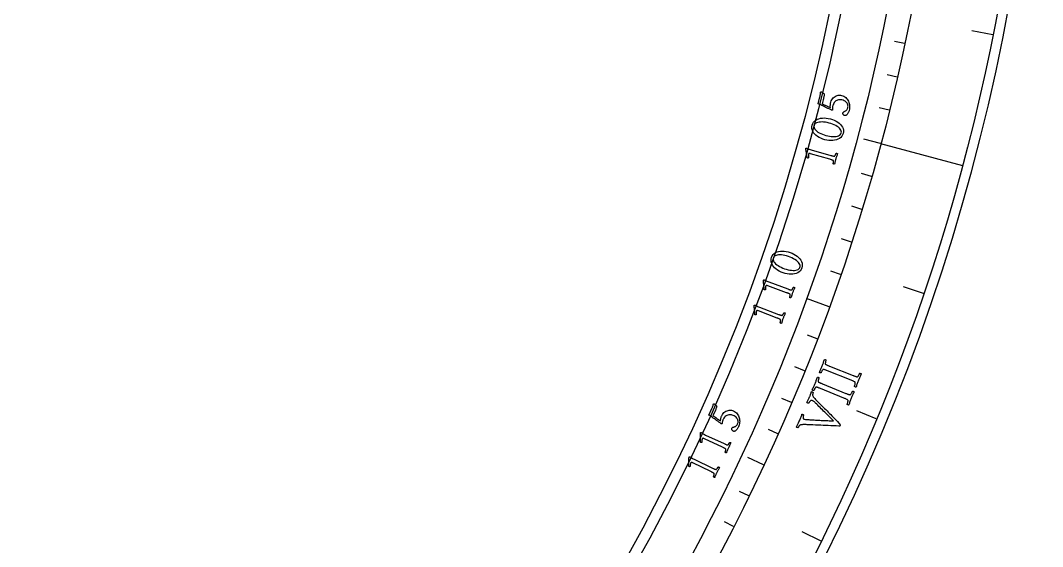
# Model space of a CAD drawing. Header units: millimetres. Extents: x -60 to 60, y -60 to 76.
# Drawn here: x 30.19 to 60, y -26.56 to -11.22 of the extents above; entities that cross this region are included whole.
import ezdxf

# ---------------------------------------------------------------- set-up
doc = ezdxf.new("R2010")
doc.units = ezdxf.units.MM
for name, color, linetype in [('CUT_INNER', 6, 'Continuous'), ('CUT_OUTER', 1, 'Continuous'), ('ENGRAVE', 7, 'Continuous'), ('ENGRAVE_FINE', 8, 'Continuous'), ('TEXT', 5, 'Continuous')]:
    doc.layers.add(name, color=color, linetype=linetype)

msp = doc.modelspace()

# ---------------------------------------------------------------- linework, layer by layer
at = {"layer": 'CUT_INNER'}
msp.add_arc((0.0002, -0.0002), 54.8999, 92.29679, 23.90649, dxfattribs=at)
at = {"layer": 'CUT_OUTER'}
msp.add_arc((0, -0.0001), 59.9999, 176.771323, 2.429054, dxfattribs=at)
at = {"layer": 'ENGRAVE'}
for points in [[(55.2757, -14.8111), (54.788, -14.6804)], [(55.2757, -14.8111), (57.66, -15.4499)], [(53.7745, -19.5723), (53.1102, -19.3305)], [(51.864, -24.1846), (51.4064, -23.9712)]]:
    msp.add_lwpolyline(points, dxfattribs=at)
for radius in [59.694, 57.2256, 57.2256, 56.5187, 55.206]:
    msp.add_circle((0, 0), radius, dxfattribs=at)
at = {"layer": 'ENGRAVE_FINE'}
for points in [[(58.547, -11.6457), (57.9418, -11.5253)], [(55.9751, -11.8979), (55.6788, -11.8349)], [(55.7589, -12.873), (55.4637, -12.8048)], [(55.5258, -13.8441), (55.2318, -13.7708)], [(55.0088, -15.7735), (54.7176, -15.69)], [(54.7251, -16.7311), (54.4354, -16.6426)], [(54.4248, -17.6837), (54.1367, -17.5901)], [(54.1079, -18.6308), (53.8214, -18.5322)], [(56.526, -19.188), (55.9417, -18.9896)], [(53.4247, -20.5078), (53.1419, -20.3993)], [(53.0587, -21.4371), (52.7778, -21.3236)], [(52.6764, -22.3598), (52.3976, -22.2415)], [(55.1501, -22.8439), (54.5799, -22.6078)], [(52.2782, -23.2757), (52.0014, -23.1525)], [(51.434, -25.0861), (51.1617, -24.9533)], [(50.9884, -25.9799), (50.7185, -25.8423)], [(53.5379, -26.402), (52.9845, -26.129)]]:
    msp.add_lwpolyline(points, dxfattribs=at)
at = {"layer": 'TEXT'}
for points in [[(53.8215, -13.6103), (53.8339, -13.571), (53.8502, -13.5361), (53.8703, -13.5054), (53.8943, -13.479), (53.921, -13.4566), (53.9493, -13.4382), (53.9792, -13.4236), (54.0107, -13.4129), (54.0427, -13.4063), (54.0742, -13.4036), (54.1052, -13.405), (54.1356, -13.4104), (54.1702, -13.4211), (54.2022, -13.4351), (54.2314, -13.4526), (54.258, -13.4736), (54.2819, -13.4973), (54.3029, -13.523), (54.3212, -13.5507), (54.3367, -13.5804), (54.3494, -13.6116), (54.3592, -13.6437), (54.3662, -13.6767), (54.3704, -13.7107), (54.3717, -13.745), (54.3703, -13.779), (54.3661, -13.8127), (54.359, -13.846), (54.3548, -13.8604), (54.3492, -13.8763), (54.3421, -13.8937), (54.3336, -13.9125), (54.324, -13.9313), (54.3134, -13.9489), (54.3019, -13.9652), (54.2895, -13.9802), (54.2858, -13.9827), (54.2805, -13.9856), (54.2735, -13.9888), (54.265, -13.9923), (54.2557, -13.9953), (54.2466, -13.9968), (54.2377, -13.9968), (54.229, -13.9953), (54.215, -13.9905), (54.2029, -13.9838), (54.1929, -13.9752), (54.1849, -13.9648), (54.1791, -13.9534), (54.1759, -13.942), (54.1751, -13.9305), (54.1768, -13.919), (54.1817, -13.9058), (54.1889, -13.8948), (54.1986, -13.886), (54.2106, -13.8794), (54.2236, -13.8739), (54.2359, -13.8681), (54.2476, -13.862), (54.2587, -13.8557), (54.2707, -13.8475), (54.2814, -13.8379), (54.2909, -13.827), (54.299, -13.8146), (54.306, -13.8015), (54.312, -13.7882), (54.317, -13.7747), (54.321, -13.7611), (54.3244, -13.742), (54.3253, -13.7222), (54.3236, -13.7016), (54.3193, -13.6802), (54.3118, -13.6588), (54.3005, -13.6381), (54.2854, -13.6181), (54.2665, -13.5988), (54.2432, -13.5809), (54.2151, -13.5653), (54.1822, -13.5519), (54.1444, -13.5407), (54.1215, -13.5365), (54.0976, -13.5349), (54.0724, -13.536), (54.0462, -13.5398), (54.0198, -13.5468), (53.9944, -13.5575), (53.97, -13.5719), (53.9465, -13.5901), (53.9251, -13.6128), (53.9068, -13.6406), (53.8918, -13.6736), (53.8798, -13.7118), (53.8771, -13.7243), (53.8746, -13.739), (53.8725, -13.7558), (53.8706, -13.7749), (53.8694, -13.7937), (53.8691, -13.8099), (53.8698, -13.8235), (53.8714, -13.8345), (53.8704, -13.8365), (53.8687, -13.8382), (53.8662, -13.8396), (53.8629, -13.8407), (53.8592, -13.8414), (53.8556, -13.8416), (53.852, -13.8414), (53.8484, -13.8407), (53.8109, -13.8227), (53.7735, -13.8048), (53.7361, -13.7868), (53.6987, -13.7688), (53.6619, -13.7512), (53.6263, -13.7342), (53.5921, -13.7178), (53.5591, -13.702), (53.5282, -13.6874), (53.5003, -13.6743), (53.4753, -13.6629), (53.4532, -13.653), (53.505, -13.4487), (53.5084, -13.4344), (53.5115, -13.4198), (53.5142, -13.4049), (53.5167, -13.3898), (53.5188, -13.3751), (53.5205, -13.3617), (53.5218, -13.3495), (53.5226, -13.3385), (53.5232, -13.3294), (53.5237, -13.3229), (53.5239, -13.319), (53.524, -13.3177), (53.5269, -13.3148), (53.5296, -13.3121), (53.532, -13.3097), (53.5342, -13.3074), (53.5363, -13.3057), (53.5387, -13.3046), (53.5413, -13.3042), (53.544, -13.3046), (53.547, -13.3057), (53.5514, -13.3078), (53.5575, -13.3109), (53.5651, -13.3151), (53.5736, -13.3202), (53.5824, -13.3258), (53.5916, -13.3322), (53.601, -13.3392), (53.6103, -13.3466), (53.6186, -13.3543), (53.6262, -13.3623), (53.6329, -13.3705), (53.6306, -13.3858), (53.628, -13.4025), (53.625, -13.4207), (53.6216, -13.4402), (53.6176, -13.4614), (53.6129, -13.4842), (53.6073, -13.5087), (53.6008, -13.5348), (53.5713, -13.6514), (53.6014, -13.6658), (53.6317, -13.6802), (53.6624, -13.6947), (53.6933, -13.709), (53.724, -13.7234), (53.7538, -13.7376), (53.7829, -13.7517), (53.811, -13.7657), (53.8095, -13.7489), (53.8089, -13.73), (53.8093, -13.709), (53.8108, -13.6858), (53.8129, -13.663), (53.8154, -13.6427), (53.8183, -13.6252), (53.8215, -13.6103)], [(53.2809, -14.2766), (53.2972, -14.2307), (53.3203, -14.1907), (53.3499, -14.1565), (53.3863, -14.1281), (53.428, -14.1053), (53.4737, -14.0879), (53.5234, -14.0758), (53.5771, -14.0692), (53.6335, -14.0677), (53.6912, -14.0712), (53.7502, -14.0796), (53.8104, -14.0931), (53.8695, -14.1109), (53.925, -14.1326), (53.9769, -14.1582), (54.0252, -14.1876), (54.0686, -14.2203), (54.106, -14.2558), (54.1373, -14.2941), (54.1624, -14.335), (54.1801, -14.3782), (54.189, -14.4231), (54.1891, -14.4695), (54.1804, -14.5176), (54.1643, -14.5624), (54.1411, -14.6018), (54.1111, -14.6359), (54.0741, -14.6645), (54.0318, -14.6878), (53.9855, -14.7057), (53.9353, -14.7181), (53.8812, -14.7251), (53.8246, -14.7267), (53.7668, -14.7231), (53.7078, -14.7143), (53.6477, -14.7003), (53.5888, -14.6818), (53.5336, -14.6595), (53.482, -14.6334), (53.4339, -14.6036), (53.3908, -14.5706), (53.3539, -14.535), (53.3231, -14.4967), (53.2985, -14.4557), (53.2813, -14.4128), (53.2726, -14.3687), (53.2724, -14.3233), (53.2809, -14.2766)], [(53.3342, -14.2833), (53.3301, -14.3122), (53.3332, -14.3408), (53.3435, -14.3693), (53.361, -14.3975), (53.3848, -14.425), (53.4138, -14.4514), (53.4479, -14.4767), (53.4872, -14.5008), (53.5308, -14.5233), (53.5776, -14.5436), (53.6277, -14.5618), (53.6811, -14.5778), (53.7347, -14.5909), (53.7868, -14.6004), (53.8375, -14.6065), (53.8867, -14.6091), (53.9331, -14.6083), (53.9756, -14.6042), (54.0141, -14.5968), (54.0486, -14.5861), (54.0779, -14.572), (54.1008, -14.5545), (54.1173, -14.5337), (54.1274, -14.5096), (54.132, -14.4784), (54.1289, -14.448), (54.1181, -14.4185), (54.0996, -14.3899), (54.0746, -14.3623), (54.0442, -14.3362), (54.0084, -14.3114), (53.9673, -14.288), (53.9222, -14.2664), (53.8745, -14.2468), (53.824, -14.2293), (53.771, -14.2139), (53.7169, -14.2011), (53.6648, -14.1917), (53.6148, -14.1859), (53.5669, -14.1835), (53.5219, -14.1845), (53.4809, -14.1888), (53.4437, -14.1964), (53.4104, -14.2073), (53.3822, -14.2215), (53.3601, -14.2388), (53.3441, -14.2594), (53.3342, -14.2833)], [(53.7948, -15.2697), (53.2322, -15.11), (53.2182, -15.1065), (53.2064, -15.1044), (53.1967, -15.1038), (53.189, -15.1046), (53.183, -15.107), (53.178, -15.1108), (53.1742, -15.1163), (53.1714, -15.1233), (53.1696, -15.1323), (53.1685, -15.1438), (53.1681, -15.1578), (53.1685, -15.1743), (53.1692, -15.191), (53.1701, -15.2056), (53.1711, -15.2182), (53.1721, -15.2287), (53.1653, -15.2328), (53.1584, -15.2351), (53.1514, -15.2356), (53.1443, -15.2345), (53.1442, -15.2344), (53.1439, -15.2344), (53.1435, -15.2342), (53.1429, -15.2341), (53.1403, -15.2332), (53.1385, -15.232), (53.1372, -15.2307), (53.1366, -15.2292), (53.1317, -15.1975), (53.1267, -15.166), (53.1216, -15.1347), (53.1162, -15.1037), (53.111, -15.0742), (53.1062, -15.0472), (53.102, -15.0229), (53.0983, -15.0012), (53.0953, -14.9833), (53.0932, -14.9703), (53.092, -14.9623), (53.0917, -14.9591), (53.0925, -14.9563), (53.094, -14.9532), (53.0963, -14.9509), (53.0996, -14.9494), (53.1038, -14.9488), (53.1083, -14.9487), (53.1124, -14.9486), (53.116, -14.9486), (53.1193, -14.9486), (53.1214, -14.9496), (53.1276, -14.9525), (53.138, -14.9573), (53.1526, -14.9641), (53.1712, -14.972), (53.1937, -14.9802), (53.2199, -14.9887), (53.2501, -14.9976), (53.8259, -15.1598), (53.8413, -15.1641), (53.8562, -15.1681), (53.8706, -15.1719), (53.8845, -15.1755), (53.8976, -15.1785), (53.9096, -15.1805), (53.9206, -15.1815), (53.9305, -15.1815), (53.9346, -15.1801), (53.9392, -15.1766), (53.9441, -15.1712), (53.9494, -15.1637), (53.9546, -15.155), (53.9595, -15.1459), (53.9641, -15.1364), (53.9682, -15.1265), (53.9719, -15.1172), (53.9748, -15.1092), (53.9771, -15.1028), (53.9786, -15.0978), (53.9825, -15.0968), (53.9874, -15.0965), (53.9932, -15.0971), (54, -15.0983), (54.0066, -15.1002), (54.0118, -15.1026), (54.0158, -15.1055), (54.0185, -15.1089), (54.0113, -15.1296), (54.0043, -15.1494), (53.9977, -15.1683), (53.9914, -15.1863), (53.9854, -15.2043), (53.9793, -15.2231), (53.9734, -15.2427), (53.9675, -15.263), (53.9621, -15.2827), (53.9572, -15.3015), (53.9528, -15.3195), (53.9489, -15.3367), (53.9452, -15.3541), (53.9412, -15.3727), (53.9369, -15.3927), (53.9323, -15.4139), (53.9282, -15.4154), (53.9233, -15.4158), (53.9175, -15.4151), (53.9109, -15.4132), (53.9045, -15.4108), (53.8993, -15.4082), (53.8953, -15.4054), (53.8924, -15.4025), (53.8937, -15.3974), (53.8952, -15.3908), (53.8969, -15.3825), (53.8987, -15.3726), (53.9003, -15.362), (53.9014, -15.3515), (53.902, -15.3412), (53.902, -15.3311), (53.9014, -15.322), (53.9, -15.315), (53.8979, -15.3102), (53.8949, -15.3074), (53.8865, -15.3022), (53.8766, -15.2972), (53.8654, -15.2924), (53.8528, -15.2877), (53.8392, -15.2832), (53.825, -15.2787), (53.8102, -15.2742), (53.7948, -15.2697)], [(52.0949, -18.1326), (52.1146, -18.088), (52.1405, -18.0498), (52.1726, -18.0179), (52.2109, -17.9922), (52.2541, -17.9725), (52.301, -17.9585), (52.3515, -17.9501), (52.4056, -17.9474), (52.4619, -17.95), (52.5192, -17.9577), (52.5774, -17.9704), (52.6365, -17.9882), (52.6941, -18.0104), (52.7479, -18.0361), (52.7977, -18.0654), (52.8438, -18.0982), (52.8847, -18.134), (52.9194, -18.1722), (52.9477, -18.2126), (52.9698, -18.2553), (52.9843, -18.2997), (52.9899, -18.345), (52.9867, -18.3914), (52.9745, -18.4387), (52.9551, -18.4822), (52.9291, -18.5198), (52.8967, -18.5516), (52.8577, -18.5775), (52.8137, -18.5976), (52.7663, -18.612), (52.7153, -18.6207), (52.6609, -18.6237), (52.6043, -18.6212), (52.5469, -18.6134), (52.4888, -18.6003), (52.4298, -18.5819), (52.3725, -18.5592), (52.319, -18.5329), (52.2694, -18.5031), (52.2237, -18.4699), (52.1831, -18.4338), (52.1488, -18.3956), (52.121, -18.3551), (52.0994, -18.3125), (52.0854, -18.2685), (52.0799, -18.2238), (52.0831, -18.1785), (52.0949, -18.1326)], [(52.1477, -18.1432), (52.1414, -18.1717), (52.1424, -18.2005), (52.1506, -18.2296), (52.166, -18.259), (52.1877, -18.2882), (52.2147, -18.3167), (52.2469, -18.3443), (52.2844, -18.3713), (52.3262, -18.3969), (52.3714, -18.4206), (52.42, -18.4424), (52.4721, -18.4623), (52.5246, -18.4792), (52.5758, -18.4925), (52.6259, -18.5023), (52.6748, -18.5085), (52.7212, -18.5111), (52.7639, -18.5101), (52.8028, -18.5055), (52.838, -18.4973), (52.8682, -18.4854), (52.8923, -18.4697), (52.9103, -18.4502), (52.9222, -18.4268), (52.9291, -18.396), (52.9282, -18.3655), (52.9196, -18.3353), (52.9032, -18.3054), (52.8802, -18.2761), (52.8518, -18.2478), (52.818, -18.2205), (52.7787, -18.1941), (52.7353, -18.1693), (52.6891, -18.1462), (52.6401, -18.1251), (52.5883, -18.1059), (52.5353, -18.0891), (52.4841, -18.076), (52.4346, -18.0665), (52.387, -18.0607), (52.3421, -18.0584), (52.3008, -18.0597), (52.2632, -18.0645), (52.2292, -18.073), (52.2, -18.085), (52.1767, -18.1007), (52.1593, -18.1201), (52.1477, -18.1432)], [(52.5349, -19.1606), (51.9854, -18.9602), (51.9718, -18.9557), (51.9602, -18.9528), (51.9505, -18.9514), (51.9428, -18.9517), (51.9366, -18.9536), (51.9314, -18.9571), (51.9272, -18.9622), (51.9239, -18.969), (51.9214, -18.9778), (51.9195, -18.9892), (51.9181, -19.0032), (51.9172, -19.0196), (51.9167, -19.0364), (51.9165, -19.051), (51.9166, -19.0636), (51.9169, -19.0742), (51.9098, -19.0778), (51.9027, -19.0796), (51.8957, -19.0796), (51.8887, -19.0779), (51.8886, -19.0779), (51.8884, -19.0778), (51.8879, -19.0776), (51.8873, -19.0774), (51.8849, -19.0763), (51.8831, -19.0751), (51.8819, -19.0737), (51.8814, -19.0721), (51.8789, -19.0401), (51.8762, -19.0083), (51.8733, -18.9768), (51.8702, -18.9455), (51.8672, -18.9156), (51.8644, -18.8884), (51.862, -18.8639), (51.8599, -18.842), (51.8582, -18.8239), (51.857, -18.8108), (51.8564, -18.8026), (51.8564, -18.7994), (51.8574, -18.7967), (51.8591, -18.7937), (51.8616, -18.7916), (51.865, -18.7904), (51.8692, -18.7901), (51.8737, -18.7902), (51.8778, -18.7905), (51.8814, -18.7907), (51.8847, -18.791), (51.8867, -18.7921), (51.8927, -18.7955), (51.9027, -18.801), (51.9168, -18.8089), (51.9347, -18.8181), (51.9565, -18.8279), (51.9821, -18.8384), (52.0115, -18.8494), (52.5739, -19.0532), (52.589, -19.0587), (52.6036, -19.0638), (52.6176, -19.0687), (52.6312, -19.0732), (52.6441, -19.0771), (52.656, -19.08), (52.6668, -19.0818), (52.6767, -19.0826), (52.6809, -19.0815), (52.6857, -19.0783), (52.691, -19.0732), (52.6968, -19.0662), (52.7027, -19.0579), (52.7083, -19.0492), (52.7135, -19.04), (52.7183, -19.0305), (52.7227, -19.0214), (52.7262, -19.0137), (52.7289, -19.0074), (52.7308, -19.0025), (52.7348, -19.0019), (52.7396, -19.002), (52.7454, -19.0029), (52.752, -19.0047), (52.7585, -19.007), (52.7636, -19.0098), (52.7673, -19.013), (52.7698, -19.0166), (52.761, -19.0367), (52.7527, -19.0559), (52.7447, -19.0743), (52.7371, -19.0918), (52.7297, -19.1093), (52.7224, -19.1276), (52.715, -19.1467), (52.7076, -19.1666), (52.7008, -19.1858), (52.6945, -19.2042), (52.6888, -19.2218), (52.6837, -19.2386), (52.6787, -19.2557), (52.6733, -19.2741), (52.6676, -19.2936), (52.6615, -19.3145), (52.6573, -19.3157), (52.6524, -19.3157), (52.6467, -19.3145), (52.6402, -19.3122), (52.634, -19.3093), (52.629, -19.3063), (52.6252, -19.3033), (52.6226, -19.3002), (52.6242, -19.2952), (52.6262, -19.2887), (52.6284, -19.2805), (52.631, -19.2708), (52.6334, -19.2604), (52.6352, -19.25), (52.6366, -19.2398), (52.6374, -19.2296), (52.6374, -19.2206), (52.6365, -19.2135), (52.6347, -19.2085), (52.632, -19.2055), (52.6239, -19.1997), (52.6145, -19.194), (52.6037, -19.1884), (52.5914, -19.1828), (52.5782, -19.1773), (52.5643, -19.1717), (52.5499, -19.1662), (52.5349, -19.1606)], [(52.2592, -19.9001), (51.7127, -19.692), (51.6991, -19.6873), (51.6875, -19.6842), (51.6779, -19.6827), (51.6702, -19.6829), (51.664, -19.6847), (51.6587, -19.6881), (51.6544, -19.6932), (51.651, -19.6999), (51.6484, -19.7087), (51.6463, -19.7201), (51.6447, -19.734), (51.6436, -19.7505), (51.6429, -19.7672), (51.6425, -19.7818), (51.6424, -19.7945), (51.6425, -19.805), (51.6354, -19.8085), (51.6283, -19.8102), (51.6212, -19.8101), (51.6143, -19.8083), (51.6142, -19.8083), (51.614, -19.8082), (51.6135, -19.808), (51.6129, -19.8078), (51.6105, -19.8067), (51.6087, -19.8054), (51.6075, -19.804), (51.6071, -19.8024), (51.605, -19.7704), (51.6028, -19.7386), (51.6003, -19.707), (51.5977, -19.6756), (51.5951, -19.6457), (51.5927, -19.6185), (51.5906, -19.5939), (51.5888, -19.572), (51.5873, -19.5539), (51.5864, -19.5407), (51.5859, -19.5326), (51.5859, -19.5294), (51.587, -19.5267), (51.5887, -19.5237), (51.5912, -19.5217), (51.5946, -19.5205), (51.5989, -19.5202), (51.6034, -19.5205), (51.6074, -19.5207), (51.6111, -19.521), (51.6143, -19.5214), (51.6163, -19.5225), (51.6223, -19.526), (51.6322, -19.5317), (51.6462, -19.5397), (51.664, -19.5492), (51.6856, -19.5593), (51.7111, -19.5701), (51.7403, -19.5816), (52.2998, -19.7933), (52.3148, -19.799), (52.3293, -19.8043), (52.3433, -19.8093), (52.3568, -19.8141), (52.3696, -19.8182), (52.3814, -19.8213), (52.3923, -19.8232), (52.4021, -19.8241), (52.4064, -19.823), (52.4112, -19.82), (52.4166, -19.815), (52.4225, -19.808), (52.4285, -19.7998), (52.4342, -19.7911), (52.4395, -19.7821), (52.4445, -19.7726), (52.449, -19.7636), (52.4526, -19.756), (52.4554, -19.7497), (52.4573, -19.7448), (52.4613, -19.7442), (52.4662, -19.7444), (52.472, -19.7454), (52.4786, -19.7473), (52.485, -19.7497), (52.49, -19.7526), (52.4938, -19.7558), (52.4961, -19.7595), (52.4871, -19.7794), (52.4785, -19.7985), (52.4702, -19.8168), (52.4624, -19.8342), (52.4548, -19.8516), (52.4472, -19.8698), (52.4395, -19.8888), (52.4319, -19.9085), (52.4248, -19.9276), (52.4182, -19.9459), (52.4123, -19.9635), (52.407, -19.9803), (52.4017, -19.9973), (52.3961, -20.0155), (52.3901, -20.035), (52.3837, -20.0558), (52.3795, -20.0569), (52.3745, -20.0569), (52.3688, -20.0556), (52.3624, -20.0532), (52.3563, -20.0502), (52.3513, -20.0472), (52.3475, -20.0441), (52.3449, -20.041), (52.3467, -20.036), (52.3487, -20.0295), (52.3511, -20.0214), (52.3538, -20.0117), (52.3563, -20.0013), (52.3583, -19.9909), (52.3598, -19.9807), (52.3607, -19.9706), (52.3609, -19.9615), (52.3601, -19.9545), (52.3584, -19.9494), (52.3557, -19.9464), (52.3477, -19.9405), (52.3384, -19.9346), (52.3276, -19.9288), (52.3154, -19.9231), (52.3023, -19.9174), (52.2885, -19.9117), (52.2742, -19.9059), (52.2592, -19.9001)], [(53.5719, -21.2961), (53.5811, -21.2725), (53.5898, -21.2492), (53.5981, -21.226), (53.606, -21.203), (53.6137, -21.1799), (53.6218, -21.1563), (53.6301, -21.1322), (53.6388, -21.1077), (53.6438, -21.1064), (53.6497, -21.1066), (53.6565, -21.1081), (53.6642, -21.1111), (53.6716, -21.1148), (53.6775, -21.1185), (53.682, -21.1222), (53.6851, -21.1259), (53.6829, -21.1319), (53.6803, -21.14), (53.6771, -21.1503), (53.6734, -21.1628), (53.6698, -21.1762), (53.6666, -21.1893), (53.6638, -21.2021), (53.6616, -21.2147), (53.6603, -21.226), (53.6607, -21.2351), (53.6626, -21.2419), (53.6661, -21.2466), (53.6741, -21.2523), (53.6836, -21.258), (53.6945, -21.2637), (53.7068, -21.2694), (53.7202, -21.2751), (53.7342, -21.2809), (53.7489, -21.2869), (53.7643, -21.2931), (53.7668, -21.2941), (53.7692, -21.295), (53.7717, -21.296), (53.7742, -21.297), (53.7767, -21.298), (53.7791, -21.299), (53.7816, -21.2999), (53.7841, -21.3009), (54.473, -21.5737), (54.4754, -21.5747), (54.4779, -21.5757), (54.4804, -21.5767), (54.4829, -21.5777), (54.4854, -21.5786), (54.4878, -21.5796), (54.4903, -21.5806), (54.4928, -21.5816), (54.5081, -21.5876), (54.5228, -21.5932), (54.5368, -21.5985), (54.5501, -21.6033), (54.5626, -21.6075), (54.5742, -21.6107), (54.5848, -21.6129), (54.5945, -21.6142), (54.5997, -21.6129), (54.6057, -21.609), (54.6124, -21.6026), (54.6199, -21.5935), (54.6276, -21.5829), (54.635, -21.5717), (54.642, -21.5598), (54.6487, -21.5473), (54.6546, -21.5355), (54.6594, -21.5256), (54.663, -21.5177), (54.6655, -21.5117), (54.6703, -21.5111), (54.6762, -21.5114), (54.6831, -21.5127), (54.691, -21.515), (54.6986, -21.5181), (54.7046, -21.5216), (54.709, -21.5256), (54.7118, -21.53), (54.7005, -21.554), (54.6895, -21.5776), (54.6788, -21.6007), (54.6683, -21.6233), (54.6582, -21.6458), (54.6481, -21.6688), (54.6383, -21.6923), (54.6287, -21.7161), (54.6195, -21.7395), (54.6106, -21.7633), (54.6019, -21.7873), (54.5934, -21.8117), (54.5851, -21.8364), (54.5767, -21.8613), (54.5683, -21.8865), (54.56, -21.9119), (54.5549, -21.9132), (54.549, -21.913), (54.5422, -21.9114), (54.5346, -21.9084), (54.5272, -21.9047), (54.5213, -21.9009), (54.5168, -21.8971), (54.5138, -21.8933), (54.5161, -21.8873), (54.5189, -21.879), (54.5222, -21.8686), (54.526, -21.8559), (54.5297, -21.8422), (54.5328, -21.8286), (54.5353, -21.8151), (54.5371, -21.8017), (54.538, -21.7897), (54.5375, -21.7805), (54.5357, -21.7739), (54.5326, -21.7701), (54.5231, -21.7629), (54.5119, -21.7559), (54.499, -21.749), (54.4844, -21.7422), (54.4685, -21.7355), (54.452, -21.7286), (54.4349, -21.7216), (54.417, -21.7144), (53.7289, -21.4398), (53.711, -21.4327), (53.6935, -21.4259), (53.6766, -21.4195), (53.6601, -21.4133), (53.6445, -21.4079), (53.6301, -21.4039), (53.617, -21.4012), (53.6052, -21.3999), (53.5997, -21.4002), (53.5937, -21.4035), (53.5872, -21.4099), (53.5802, -21.4192), (53.5731, -21.4302), (53.5662, -21.4417), (53.5595, -21.4536), (53.5529, -21.4659), (53.547, -21.4774), (53.5423, -21.4871), (53.5386, -21.4948), (53.5361, -21.5007), (53.5313, -21.5013), (53.5255, -21.5009), (53.5186, -21.4995), (53.5107, -21.4971), (53.5031, -21.494), (53.4971, -21.4905), (53.4927, -21.4865), (53.4899, -21.4821), (53.5006, -21.4582), (53.5112, -21.4345), (53.5218, -21.4111), (53.5325, -21.3878), (53.543, -21.3648), (53.553, -21.3418), (53.5627, -21.3189), (53.5719, -21.2961)], [(53.3649, -21.8096), (53.3743, -21.7861), (53.3833, -21.7629), (53.3918, -21.7398), (53.3999, -21.7169), (53.4078, -21.6939), (53.4161, -21.6703), (53.4247, -21.6463), (53.4336, -21.6219), (53.4386, -21.6207), (53.4446, -21.6209), (53.4513, -21.6225), (53.459, -21.6255), (53.4663, -21.6293), (53.4722, -21.633), (53.4767, -21.6368), (53.4797, -21.6405), (53.4775, -21.6465), (53.4747, -21.6546), (53.4715, -21.6649), (53.4677, -21.6773), (53.4639, -21.6907), (53.4606, -21.7037), (53.4577, -21.7165), (53.4553, -21.7291), (53.454, -21.7403), (53.4542, -21.7494), (53.4561, -21.7563), (53.4596, -21.7611), (53.4675, -21.7669), (53.4769, -21.7726), (53.4878, -21.7784), (53.5, -21.7842), (53.5134, -21.79), (53.5274, -21.796), (53.542, -21.8022), (53.5573, -21.8084), (53.5598, -21.8095), (53.5622, -21.8105), (53.5647, -21.8115), (53.5672, -21.8125), (53.5696, -21.8135), (53.5721, -21.8145), (53.5746, -21.8155), (53.577, -21.8165), (54.2633, -22.0959), (54.2657, -22.0969), (54.2682, -22.0979), (54.2707, -22.0989), (54.2731, -22.0999), (54.2756, -22.1009), (54.2781, -22.1019), (54.2805, -22.1029), (54.283, -22.104), (54.2983, -22.1101), (54.3129, -22.1159), (54.3268, -22.1213), (54.3401, -22.1262), (54.3526, -22.1305), (54.3641, -22.1338), (54.3747, -22.1362), (54.3844, -22.1375), (54.3896, -22.1363), (54.3956, -22.1325), (54.4024, -22.1261), (54.41, -22.1171), (54.4178, -22.1066), (54.4253, -22.0954), (54.4324, -22.0836), (54.4392, -22.0712), (54.4452, -22.0594), (54.4501, -22.0496), (54.4538, -22.0417), (54.4564, -22.0358), (54.4612, -22.0351), (54.4671, -22.0355), (54.4739, -22.0369), (54.4818, -22.0393), (54.4894, -22.0424), (54.4954, -22.046), (54.4998, -22.05), (54.5025, -22.0544), (54.491, -22.0784), (54.4797, -22.1018), (54.4688, -22.1248), (54.4581, -22.1473), (54.4477, -22.1698), (54.4375, -22.1927), (54.4275, -22.216), (54.4176, -22.2398), (54.4082, -22.2631), (54.3991, -22.2867), (54.3901, -22.3107), (54.3814, -22.335), (54.3728, -22.3596), (54.3642, -22.3845), (54.3556, -22.4095), (54.347, -22.4349), (54.342, -22.4361), (54.336, -22.4359), (54.3293, -22.4342), (54.3217, -22.4312), (54.3143, -22.4274), (54.3085, -22.4235), (54.304, -22.4197), (54.301, -22.4159), (54.3034, -22.4098), (54.3062, -22.4016), (54.3096, -22.3912), (54.3136, -22.3786), (54.3174, -22.3649), (54.3207, -22.3513), (54.3233, -22.3379), (54.3252, -22.3245), (54.3262, -22.3125), (54.3258, -22.3033), (54.3241, -22.2967), (54.321, -22.2928), (54.3116, -22.2855), (54.3005, -22.2784), (54.2876, -22.2714), (54.273, -22.2645), (54.2573, -22.2576), (54.2408, -22.2506), (54.2237, -22.2434), (54.206, -22.236), (53.5205, -21.9548), (53.5027, -21.9476), (53.4853, -21.9406), (53.4684, -21.934), (53.452, -21.9277), (53.4364, -21.9222), (53.4221, -21.918), (53.409, -21.9152), (53.3972, -21.9137), (53.3917, -21.914), (53.3856, -21.9173), (53.3791, -21.9235), (53.3721, -21.9328), (53.3649, -21.9438), (53.3578, -21.9551), (53.351, -21.967), (53.3443, -21.9792), (53.3383, -21.9907), (53.3334, -22.0003), (53.3297, -22.008), (53.3271, -22.0139), (53.3223, -22.0144), (53.3165, -22.014), (53.3097, -22.0125), (53.3018, -22.01), (53.2942, -22.0068), (53.2883, -22.0033), (53.2839, -21.9993), (53.2812, -21.9949), (53.292, -21.971), (53.3029, -21.9474), (53.3137, -21.9241), (53.3246, -21.901), (53.3353, -21.878), (53.3456, -21.8551), (53.3555, -21.8323), (53.3649, -21.8096)], [(52.9056, -22.9013), (52.9165, -22.8757), (52.9269, -22.8504), (52.9368, -22.8253), (52.9462, -22.8005), (52.9554, -22.776), (52.9646, -22.7517), (52.9738, -22.7276), (52.983, -22.7038), (52.9876, -22.7042), (52.9935, -22.7057), (53.0007, -22.7084), (53.0093, -22.7122), (53.0173, -22.7165), (53.023, -22.7203), (53.0263, -22.7236), (53.0273, -22.7266), (53.0257, -22.731), (53.0237, -22.7377), (53.0214, -22.7468), (53.0186, -22.7582), (53.0161, -22.7708), (53.0145, -22.7834), (53.0139, -22.7961), (53.0142, -22.8088), (53.0164, -22.8206), (53.0211, -22.8304), (53.0286, -22.8383), (53.0387, -22.8442), (53.056, -22.8495), (53.0818, -22.8541), (53.1161, -22.8581), (53.1589, -22.8615), (53.1813, -22.8628), (53.2072, -22.8643), (53.2366, -22.8659), (53.2693, -22.8677), (53.3047, -22.8697), (53.3418, -22.8717), (53.3807, -22.8739), (53.4213, -22.8763), (53.4628, -22.8786), (53.5044, -22.8808), (53.546, -22.8829), (53.5877, -22.8849), (53.6285, -22.8868), (53.6677, -22.8887), (53.7051, -22.8906), (53.7409, -22.8924), (53.7743, -22.8942), (53.8044, -22.8958), (53.8314, -22.8973), (53.8551, -22.8985), (53.8748, -22.8996), (53.8894, -22.9003), (53.8989, -22.9007), (53.9034, -22.9007), (53.899, -22.8958), (53.8907, -22.8871), (53.8785, -22.8746), (53.8626, -22.8582), (53.8435, -22.8389), (53.8219, -22.8171), (53.7978, -22.793), (53.7712, -22.7665), (53.7427, -22.7381), (53.7127, -22.7082), (53.6812, -22.677), (53.6483, -22.6443), (53.6146, -22.6108), (53.5805, -22.577), (53.5462, -22.5431), (53.5116, -22.509), (53.4773, -22.4753), (53.4441, -22.4426), (53.4118, -22.411), (53.3806, -22.3804), (53.3687, -22.369), (53.3563, -22.3578), (53.3433, -22.3469), (53.3297, -22.3362), (53.3163, -22.3264), (53.3036, -22.3181), (53.2917, -22.3114), (53.2807, -22.3061), (53.2678, -22.3024), (53.2554, -22.302), (53.2436, -22.3051), (53.2322, -22.3115), (53.2215, -22.3201), (53.2116, -22.3295), (53.2026, -22.3398), (53.1945, -22.3509), (53.1875, -22.3615), (53.1819, -22.3705), (53.1777, -22.3779), (53.175, -22.3836), (53.1712, -22.3853), (53.1657, -22.3854), (53.1587, -22.3839), (53.1501, -22.3807), (53.1416, -22.3767), (53.135, -22.3725), (53.1303, -22.3681), (53.1275, -22.3636), (53.1374, -22.3424), (53.1471, -22.3219), (53.1567, -22.3021), (53.1662, -22.2829), (53.1755, -22.2637), (53.1847, -22.2437), (53.194, -22.223), (53.2031, -22.2015), (53.2104, -22.1838), (53.2168, -22.1681), (53.2223, -22.1541), (53.2269, -22.1421), (53.2309, -22.1311), (53.2348, -22.1201), (53.2386, -22.1091), (53.2422, -22.0982), (53.246, -22.0868), (53.2503, -22.0741), (53.2551, -22.0602), (53.2604, -22.0451), (53.2651, -22.0454), (53.2711, -22.0471), (53.2785, -22.0501), (53.2873, -22.0543), (53.2956, -22.0588), (53.3013, -22.0625), (53.3044, -22.0653), (53.305, -22.0673), (53.3029, -22.074), (53.3005, -22.0842), (53.2978, -22.0979), (53.2948, -22.1153), (53.293, -22.134), (53.2941, -22.1518), (53.2978, -22.1687), (53.3044, -22.1848), (53.3114, -22.1969), (53.3222, -22.2119), (53.3367, -22.2298), (53.3549, -22.2506), (53.3749, -22.2723), (53.3947, -22.2931), (53.4142, -22.313), (53.4336, -22.332), (53.4784, -22.376), (53.5213, -22.4181), (53.5623, -22.4584), (53.6014, -22.4969), (53.6392, -22.5343), (53.6763, -22.5711), (53.7126, -22.6073), (53.7481, -22.6431), (53.7836, -22.6789), (53.8198, -22.7154), (53.8567, -22.7526), (53.8942, -22.7905), (53.933, -22.8299), (53.9737, -22.8715), (54.0164, -22.9155), (54.0609, -22.9618), (54.0723, -22.9746), (54.0812, -22.9867), (54.0875, -22.998), (54.0912, -23.0086), (54.0928, -23.0186), (54.093, -23.0281), (54.0917, -23.0371), (54.089, -23.0455), (54.0873, -23.0476), (54.0844, -23.0489), (54.0802, -23.0495), (54.0749, -23.0492), (54.0692, -23.0488), (54.0643, -23.0486), (54.06, -23.0487), (54.0565, -23.0492), (53.9752, -23.046), (53.8967, -23.0428), (53.821, -23.0396), (53.748, -23.0365), (53.676, -23.0333), (53.6035, -23.03), (53.5305, -23.0267), (53.4568, -23.0233), (53.3809, -23.0199), (53.301, -23.0165), (53.2173, -23.0131), (53.1297, -23.0098), (53.1029, -23.0087), (53.0773, -23.008), (53.053, -23.0076), (53.0299, -23.0078), (53.0078, -23.0085), (52.9863, -23.0101), (52.9653, -23.0126), (52.945, -23.0159), (52.9367, -23.018), (52.9283, -23.022), (52.9198, -23.0279), (52.9112, -23.0356), (52.9029, -23.0444), (52.8953, -23.0533), (52.8883, -23.0624), (52.882, -23.0717), (52.8764, -23.0804), (52.8719, -23.0881), (52.8683, -23.0946), (52.8657, -23.1), (52.8641, -23.1001), (52.8597, -23.0988), (52.8527, -23.0961), (52.8431, -23.092), (52.8334, -23.0876), (52.8263, -23.0842), (52.8219, -23.0817), (52.8201, -23.08), (52.8324, -23.0543), (52.8438, -23.0309), (52.8542, -23.0098), (52.8638, -22.9911), (52.8732, -22.9723), (52.8833, -22.9511), (52.8941, -22.9274), (52.9056, -22.9013)], [(50.6405, -22.7495), (50.6595, -22.713), (50.6816, -22.6814), (50.7067, -22.6547), (50.7349, -22.6328), (50.7651, -22.6155), (50.7962, -22.6022), (50.8281, -22.5931), (50.861, -22.588), (50.8937, -22.587), (50.9252, -22.5899), (50.9554, -22.5966), (50.9845, -22.6073), (51.0167, -22.6237), (51.0457, -22.6431), (51.0715, -22.6654), (51.094, -22.6907), (51.1134, -22.7182), (51.1297, -22.7472), (51.1429, -22.7776), (51.153, -22.8096), (51.16, -22.8425), (51.1641, -22.8758), (51.1653, -22.9096), (51.1635, -22.9438), (51.1589, -22.9778), (51.1516, -23.011), (51.1416, -23.0434), (51.1288, -23.075), (51.1222, -23.0885), (51.1139, -23.1031), (51.1039, -23.119), (51.0923, -23.136), (51.0795, -23.153), (51.066, -23.1684), (51.0519, -23.1825), (51.0371, -23.1951), (51.033, -23.1969), (51.0272, -23.1988), (51.0199, -23.2008), (51.0108, -23.2028), (51.0012, -23.2041), (50.9919, -23.204), (50.9832, -23.2024), (50.9749, -23.1995), (50.9619, -23.1923), (50.9512, -23.1836), (50.9428, -23.1734), (50.9367, -23.1617), (50.9331, -23.1495), (50.9318, -23.1377), (50.933, -23.1263), (50.9367, -23.1153), (50.9438, -23.1031), (50.9529, -23.0935), (50.9639, -23.0865), (50.9769, -23.0822), (50.9906, -23.0789), (51.0038, -23.0754), (51.0164, -23.0714), (51.0284, -23.0671), (51.0416, -23.0611), (51.0538, -23.0536), (51.065, -23.0444), (51.0752, -23.0337), (51.0844, -23.0219), (51.0926, -23.0099), (51.0999, -22.9975), (51.1061, -22.9848), (51.1129, -22.9666), (51.1172, -22.9472), (51.119, -22.9266), (51.1185, -22.9048), (51.1148, -22.8825), (51.1073, -22.8601), (51.0959, -22.8378), (51.0806, -22.8155), (51.0608, -22.7939), (51.0359, -22.7736), (51.0058, -22.7547), (50.9705, -22.7371), (50.9487, -22.729), (50.9254, -22.7233), (50.9004, -22.72), (50.8739, -22.7191), (50.8468, -22.7214), (50.8199, -22.7275), (50.7933, -22.7375), (50.767, -22.7514), (50.742, -22.77), (50.7192, -22.7942), (50.6986, -22.8241), (50.6802, -22.8596), (50.6754, -22.8714), (50.6704, -22.8855), (50.6653, -22.9017), (50.6602, -22.9201), (50.6557, -22.9384), (50.6526, -22.9543), (50.6509, -22.9678), (50.6506, -22.9789), (50.6493, -22.9808), (50.6473, -22.9821), (50.6446, -22.9831), (50.6412, -22.9836), (50.6375, -22.9837), (50.6338, -22.9833), (50.6303, -22.9824), (50.6269, -22.9811), (50.5931, -22.9569), (50.5594, -22.9327), (50.5257, -22.9085), (50.4919, -22.8843), (50.4587, -22.8606), (50.4267, -22.8377), (50.3958, -22.8156), (50.3661, -22.7943), (50.3382, -22.7745), (50.313, -22.7568), (50.2903, -22.7412), (50.2703, -22.7277), (50.3568, -22.5354), (50.3626, -22.5219), (50.3682, -22.5081), (50.3735, -22.4939), (50.3785, -22.4795), (50.3831, -22.4654), (50.3871, -22.4524), (50.3905, -22.4406), (50.3933, -22.43), (50.3955, -22.4211), (50.397, -22.4148), (50.3979, -22.411), (50.3982, -22.4097), (50.4016, -22.4074), (50.4047, -22.4052), (50.4075, -22.4032), (50.4101, -22.4014), (50.4125, -22.4), (50.415, -22.3994), (50.4176, -22.3995), (50.4203, -22.4003), (50.423, -22.4019), (50.427, -22.4047), (50.4324, -22.4089), (50.4392, -22.4143), (50.4467, -22.4207), (50.4544, -22.4279), (50.4623, -22.4357), (50.4704, -22.4442), (50.4782, -22.4532), (50.4851, -22.4622), (50.4912, -22.4714), (50.4963, -22.4806), (50.4914, -22.4953), (50.4859, -22.5113), (50.4798, -22.5287), (50.4731, -22.5473), (50.4655, -22.5674), (50.4569, -22.5891), (50.4471, -22.6122), (50.4362, -22.6369), (50.3869, -22.7466), (50.414, -22.766), (50.4414, -22.7855), (50.4691, -22.805), (50.4971, -22.8245), (50.5248, -22.844), (50.5517, -22.8632), (50.5778, -22.8821), (50.6031, -22.9008), (50.6045, -22.884), (50.6072, -22.8652), (50.6113, -22.8446), (50.6168, -22.8221), (50.6228, -22.7999), (50.6288, -22.7804), (50.6347, -22.7636), (50.6405, -22.7495)], [(50.665, -23.6664), (50.1351, -23.4189), (50.122, -23.4132), (50.1106, -23.4093), (50.1011, -23.4071), (50.0934, -23.4067), (50.0871, -23.408), (50.0816, -23.4111), (50.0769, -23.4158), (50.0731, -23.4223), (50.0698, -23.4309), (50.0669, -23.442), (50.0643, -23.4558), (50.062, -23.4721), (50.0601, -23.4888), (50.0586, -23.5034), (50.0575, -23.5159), (50.0569, -23.5265), (50.0495, -23.5294), (50.0423, -23.5306), (50.0353, -23.53), (50.0285, -23.5277), (50.0284, -23.5277), (50.0282, -23.5276), (50.0278, -23.5274), (50.0272, -23.5271), (50.0248, -23.5258), (50.0231, -23.5244), (50.0221, -23.5229), (50.0217, -23.5213), (50.022, -23.4892), (50.0221, -23.4573), (50.022, -23.4256), (50.0216, -23.3942), (50.0212, -23.3642), (50.0209, -23.3368), (50.0206, -23.3122), (50.0203, -23.2901), (50.0202, -23.272), (50.0202, -23.2588), (50.0204, -23.2507), (50.0206, -23.2475), (50.0218, -23.2448), (50.0238, -23.242), (50.0265, -23.2401), (50.0299, -23.2392), (50.0342, -23.2393), (50.0386, -23.2398), (50.0427, -23.2404), (50.0463, -23.241), (50.0495, -23.2415), (50.0514, -23.2428), (50.0571, -23.2467), (50.0666, -23.2531), (50.0799, -23.2621), (50.097, -23.2729), (50.1178, -23.2846), (50.1424, -23.2972), (50.1708, -23.3108), (50.7133, -23.5629), (50.7278, -23.5696), (50.7419, -23.576), (50.7555, -23.582), (50.7686, -23.5878), (50.7811, -23.5928), (50.7926, -23.5967), (50.8033, -23.5994), (50.8131, -23.601), (50.8174, -23.6003), (50.8224, -23.5976), (50.8281, -23.593), (50.8345, -23.5864), (50.8411, -23.5787), (50.8474, -23.5705), (50.8534, -23.5618), (50.8591, -23.5528), (50.8642, -23.5441), (50.8684, -23.5368), (50.8716, -23.5307), (50.8739, -23.526), (50.878, -23.5257), (50.8828, -23.5262), (50.8885, -23.5277), (50.8949, -23.53), (50.9011, -23.5329), (50.906, -23.5361), (50.9095, -23.5396), (50.9116, -23.5434), (50.9011, -23.5627), (50.8911, -23.5811), (50.8815, -23.5987), (50.8725, -23.6155), (50.8636, -23.6323), (50.8547, -23.6499), (50.8456, -23.6683), (50.8366, -23.6874), (50.8281, -23.7059), (50.8202, -23.7237), (50.813, -23.7408), (50.8065, -23.7571), (50.8, -23.7737), (50.7931, -23.7915), (50.7856, -23.8105), (50.7777, -23.8307), (50.7735, -23.8316), (50.7685, -23.8312), (50.763, -23.8295), (50.7567, -23.8266), (50.7508, -23.8232), (50.7461, -23.8198), (50.7425, -23.8164), (50.7402, -23.8131), (50.7423, -23.8083), (50.7448, -23.802), (50.7478, -23.794), (50.7511, -23.7846), (50.7544, -23.7744), (50.7572, -23.7642), (50.7594, -23.7541), (50.7611, -23.7441), (50.7619, -23.7351), (50.7617, -23.728), (50.7603, -23.7228), (50.7578, -23.7196), (50.7503, -23.7131), (50.7414, -23.7066), (50.7311, -23.7), (50.7194, -23.6934), (50.7067, -23.6868), (50.6934, -23.6801), (50.6795, -23.6733), (50.665, -23.6664)], [(50.326, -24.3791), (49.7996, -24.1241), (49.7865, -24.1182), (49.7752, -24.1141), (49.7658, -24.1118), (49.7581, -24.1113), (49.7517, -24.1126), (49.7462, -24.1155), (49.7414, -24.1202), (49.7375, -24.1266), (49.7341, -24.1352), (49.7311, -24.1463), (49.7282, -24.16), (49.7257, -24.1763), (49.7236, -24.1929), (49.7219, -24.2075), (49.7207, -24.2201), (49.7199, -24.2306), (49.7125, -24.2334), (49.7052, -24.2345), (49.6982, -24.2338), (49.6915, -24.2314), (49.6914, -24.2314), (49.6911, -24.2313), (49.6907, -24.2311), (49.6901, -24.2308), (49.6878, -24.2294), (49.6861, -24.228), (49.6851, -24.2265), (49.6848, -24.2249), (49.6855, -24.1928), (49.6861, -24.1609), (49.6864, -24.1293), (49.6865, -24.0978), (49.6865, -24.0678), (49.6865, -24.0404), (49.6866, -24.0158), (49.6867, -23.9938), (49.6868, -23.9756), (49.687, -23.9624), (49.6872, -23.9543), (49.6875, -23.9511), (49.6888, -23.9485), (49.6908, -23.9457), (49.6935, -23.9438), (49.697, -23.943), (49.7012, -23.9431), (49.7057, -23.9437), (49.7097, -23.9443), (49.7133, -23.945), (49.7165, -23.9456), (49.7184, -23.9469), (49.724, -23.9508), (49.7334, -23.9574), (49.7466, -23.9666), (49.7636, -23.9776), (49.7842, -23.9896), (49.8086, -24.0026), (49.8368, -24.0165), (50.3757, -24.2762), (50.3901, -24.2831), (50.4041, -24.2897), (50.4176, -24.296), (50.4307, -24.3019), (50.4431, -24.3071), (50.4546, -24.3112), (50.4652, -24.3141), (50.4749, -24.3158), (50.4793, -24.3151), (50.4843, -24.3125), (50.4901, -24.308), (50.4966, -24.3015), (50.5033, -24.2939), (50.5097, -24.2858), (50.5158, -24.2772), (50.5217, -24.2682), (50.5269, -24.2596), (50.5311, -24.2523), (50.5345, -24.2463), (50.5369, -24.2417), (50.5409, -24.2414), (50.5457, -24.242), (50.5514, -24.2435), (50.5578, -24.2459), (50.5639, -24.2489), (50.5687, -24.2522), (50.5722, -24.2558), (50.5742, -24.2596), (50.5635, -24.2787), (50.5532, -24.297), (50.5434, -24.3144), (50.5341, -24.3311), (50.525, -24.3478), (50.5158, -24.3652), (50.5066, -24.3835), (50.4972, -24.4025), (50.4885, -24.4209), (50.4804, -24.4386), (50.4729, -24.4556), (50.4661, -24.4718), (50.4594, -24.4883), (50.4522, -24.506), (50.4445, -24.5249), (50.4363, -24.545), (50.4321, -24.5458), (50.4271, -24.5453), (50.4216, -24.5436), (50.4154, -24.5406), (50.4095, -24.5371), (50.4048, -24.5336), (50.4014, -24.5302), (50.3991, -24.5269), (50.4012, -24.5221), (50.4038, -24.5157), (50.4069, -24.5079), (50.4104, -24.4985), (50.4138, -24.4883), (50.4167, -24.4782), (50.4191, -24.4681), (50.4209, -24.4581), (50.4219, -24.4491), (50.4218, -24.442), (50.4205, -24.4368), (50.418, -24.4336), (50.4106, -24.427), (50.4018, -24.4204), (50.3916, -24.4137), (50.38, -24.4069), (50.3673, -24.4001), (50.3541, -24.3931), (50.3403, -24.3862), (50.326, -24.3791)]]:
    msp.add_lwpolyline(points, close=True, dxfattribs=at)

doc.saveas('drawing.dxf')
